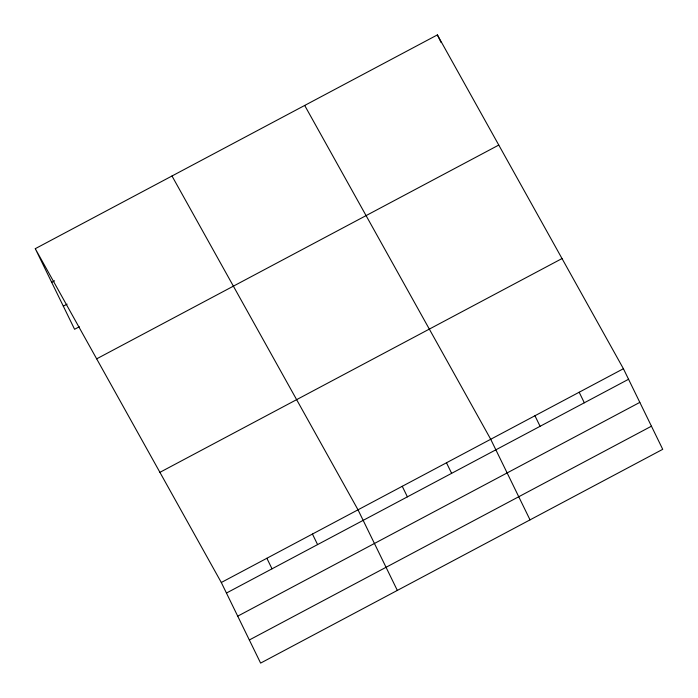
<?xml version="1.0" encoding="UTF-8"?>
<svg xmlns="http://www.w3.org/2000/svg" width="698" height="698" viewBox="0 0 698 698"><rect width="100%" height="100%" fill="white"/><g stroke="black" fill="none" stroke-linecap="round" stroke-linejoin="round"><path stroke-width="1.05" d="M35.275 248.68L437.384 34.9L623.41 368.719L662.725 449.32L260.616 663.1L221.301 582.498L35.275 248.68L74.59 329.281L79.336 326.76M51.696 282.35L54.549 280.832M63.317 306.169L67.113 304.145M96.664 358.842L498.773 145.062M159.912 472.337L562.021 258.557M221.301 582.498L623.41 368.719M226.449 593.047L628.558 379.267M237.721 616.16L639.83 402.38M249.334 639.979L651.443 426.199M304.694 105.45L490.711 439.26L530.026 519.87M171.996 175.992L358.013 509.81L397.328 590.412M437.384 34.9L441.127 42.569M579.174 392.232L584.322 402.781M534.947 415.746L540.086 426.295M446.484 462.783L451.623 473.331M402.249 486.297L407.396 496.845M312.442 534.04L317.59 544.588M266.872 558.269L272.019 568.818"/></g></svg>
